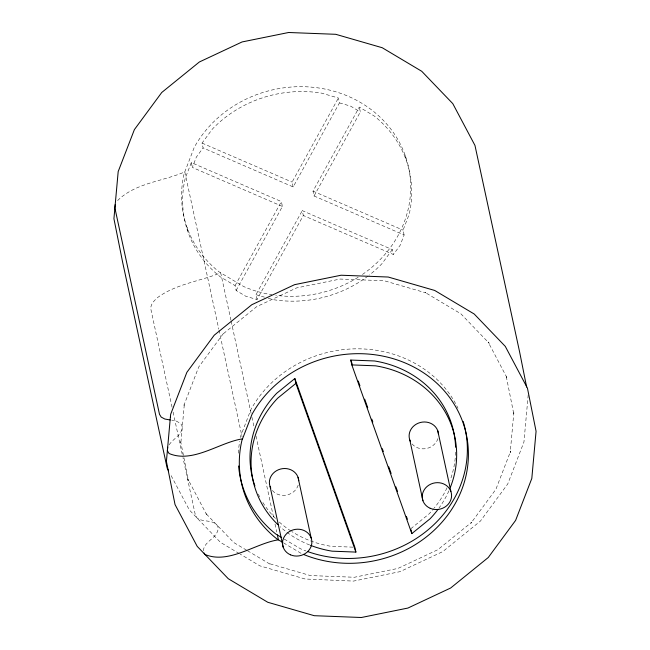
<?xml version="1.0" encoding="UTF-8"?>
<svg xmlns="http://www.w3.org/2000/svg" width="650" height="650" viewBox="0 0 650 650"><rect width="100%" height="100%" fill="white"/><g stroke="black" fill="none" stroke-linecap="round" stroke-linejoin="round"><path stroke-width="0.49" stroke-dasharray="3.25 2.44" d="M528.198 394.883L523.941 442.032L507.739 483.982L480.382 521.105L442.78 551.598L400.034 571.651L353.511 581.092L305.134 579.004L259.902 565.858L240.151 554.084M203.361 550.786C203.954 541.938 214.801 539.118 217.604 531.188A30.916 12.927 -19.6 0 0 216.084 524.144C210.649 519.651 202.686 522.21 197.104 518.05L195.406 515.247L182.967 457.714M236.121 290.485L282.417 206.44L281.369 201.581L191.303 162.581L185.218 178.344A115.009 104.325 -12.2 0 0 220.228 276.778L235.072 285.634L236.121 290.485L245.863 296.294L257.018 299.536L303.314 215.491L302.266 210.632L392.324 249.632L393.372 254.491L303.314 215.491M282.417 206.44L192.359 167.44L196.349 157.089L203.101 147.932L202.053 143.081L212.331 129.131A115.009 104.325 -12.2 0 1 321.401 93.096L338.398 98.028L339.454 102.887L293.158 186.932L203.101 147.932M404.113 234.983L403.065 230.132L409.151 214.362A115.009 104.325 -12.2 0 0 374.14 115.936L359.304 107.079L313.007 191.132L314.056 195.983L404.113 234.983L400.124 245.334L393.372 254.491M235.072 285.634L281.369 201.581M293.158 186.932L292.11 182.081L338.398 98.028M257.018 299.536L255.97 294.686L302.266 210.632M314.056 195.983L360.352 111.938L359.304 107.079M169.13 444.868C172.567 439.416 179.327 436.516 181.699 430.235A30.916 12.927 -19.6 0 0 180.172 423.191L176.101 421.013L171.738 420.152M392.324 249.632L382.046 263.583A115.009 104.325 -12.2 0 1 369.273 275.096M117.601 200.574C135.387 182.845 162.776 181.472 184.795 171.876L218.79 329.127M410.784 528.751L428.968 513.979A103.22 93.624 -12.2 0 0 433.623 508.763M352.861 547.154L331.077 546.317A103.22 93.624 -12.2 0 1 291.744 531.513M339.454 102.887L350.61 106.129L360.352 111.938M255.97 294.686L264.469 297.156M268.247 298.252L272.967 299.618A115.009 104.325 -12.2 0 0 368.461 275.722M202.053 143.081L292.11 182.081M313.007 191.132L403.065 230.132M284.213 539.053L300.438 548.73A115.009 104.325 -12.2 0 0 306.004 550.964M283.554 542.888L301.494 553.581M246.602 550.201L233.732 542.531L205.384 513.004L206.464 514.304L187.826 478.936L188.484 480.626L180.7 441.748L180.798 443.544L184.381 403.666L183.934 405.283L198.713 366.998L223.673 333.133L223.015 334.002L256.726 306.629L296.684 287.885L340.169 279.053L384.223 280.743L425.831 292.833L424.832 292.297L460.874 313.787L489.223 343.314L488.142 342.006L506.781 377.374L506.122 375.684L513.906 414.57L513.809 412.774L510.226 452.652L510.673 451.035L495.893 489.312L470.933 523.185L471.591 522.308L437.881 549.689L397.922 568.433L354.437 577.257L310.383 575.567L268.775 563.477L269.774 564.013L247.463 550.712M239.297 553.572L220.407 542.311L189.329 509.949L170.454 474.394M405.21 155.464L406.266 160.322M230.953 320.239L220.699 272.838C199.94 281.304 176.191 283.936 157.731 297.448C154.407 300.463 150.459 304.013 150.8 308.929L172.031 407.127M231.164 321.23L251.062 413.262M251.916 417.219L254.061 427.115M255.986 436.02L273.739 518.156M275.023 524.087L276.738 532.009M191.303 162.581L192.359 167.44M219.001 330.111L242.101 436.93M187.062 227.541L188.11 232.391M173.103 412.092L182.756 456.723M455.593 452.132A103.22 93.624 -12.2 0 1 455.317 457.08M455.227 458.063A103.22 93.624 -12.2 0 1 450.133 480.342M447.005 487.833A103.22 93.624 -12.2 0 1 434.265 507.991M290.908 530.969A103.22 93.624 -12.2 0 1 278.379 521.227M275.462 518.416A103.22 93.624 -12.2 0 1 262.559 501.987M259.634 496.795A103.22 93.624 -12.2 0 1 258.31 494.138M448.898 490.839A103.22 93.624 -12.2 0 1 438.969 508.089M309.627 544.976A103.22 93.624 -12.2 0 1 280.174 526.76M362.44 274.463A115.009 104.325 -12.2 0 0 371.174 109.59A115.009 104.325 -12.2 0 0 194.252 147.379L184.169 173.493A115.009 104.325 -12.2 0 0 219.18 271.928L243.766 286.585A115.009 104.325 -12.2 0 0 271.919 294.767M358.183 277.257A115.009 104.325 -12.2 0 1 275.811 295.327M238.371 453.204A115.009 104.325 -12.2 0 1 239.671 441.423M240.419 437.548A115.009 104.325 -12.2 0 1 240.849 435.638L250.932 409.524A115.009 104.325 -12.2 0 1 356.679 348.822A115.009 104.325 -12.2 0 1 457.998 408.265M298.188 485.119A14.747 13.374 -12.2 0 1 286.691 495.064A14.747 13.374 -12.2 0 1 272.269 490.384M437.913 438.587A14.747 13.374 -12.2 0 1 426.416 448.532A14.747 13.374 -12.2 0 1 411.986 443.844"/><path stroke-width="0.97" d="M115.237 204.498L114.888 207.976L159.494 414.286L161.2 417.089L164.832 419.031L170.146 419.965M167.716 447.216L167.367 450.694L169.073 453.497C192.863 463.686 219.846 442.138 242.523 438.872M310.554 545.342A103.22 93.624 -12.2 0 0 332.126 551.168L355.891 552.086L354.843 547.227L294.848 378.536L276.656 393.307A103.22 93.624 -12.2 0 0 254.922 485.981M294.848 378.536L295.896 383.394L277.704 398.166A103.22 93.624 -12.2 0 0 277.956 524.688M455.577 447.216A103.22 93.624 -12.2 0 0 374.546 360.969L350.781 360.059L351.829 364.91L411.832 533.601L430.016 518.83A103.22 93.624 -12.2 0 0 437.783 509.698M351.829 364.91L375.594 365.828A103.22 93.624 -12.2 0 1 450.466 487.094M281.653 537.526L275.86 534.064A115.009 104.325 -12.2 0 1 238.599 465.985M282.701 542.376L276.908 538.923A115.009 104.325 -12.2 0 1 241.898 440.489L251.981 414.375A115.009 104.325 -12.2 0 1 405.624 363.155A115.009 104.325 -12.2 0 1 456.365 501.483A115.009 104.325 -12.2 0 1 303.322 554.352M204.132 553.053L204.977 554.458C228.776 564.647 255.759 543.091 278.428 539.833L277.379 534.974M168.577 470.836L167.172 468.163L122.558 261.852L113.929 218.709L118.186 171.559L134.388 129.61L161.744 92.487L199.347 61.994L242.092 41.941L288.616 32.5L335.741 34.304L382.224 47.726L421.728 71.281L452.798 103.642L474.963 145.429L519.569 351.739L526.63 387.034M350.781 360.059L352.137 363.87M358.239 381.03L359.938 385.791M364.683 399.132L367.729 407.713M371.8 419.144L372.816 422.004M382.306 448.695L383.321 451.555M388.749 466.798L391.121 473.468M395.866 486.817L397.564 491.579M406.372 516.36L407.387 519.22M295.896 383.394L355.891 552.086M437.775 430.796L450.897 491.481M409.809 440.034L422.923 500.719M410.995 529.717L411.832 533.601M298.049 477.336L311.171 538.013M270.083 486.574L283.205 547.251M463.157 421.427A115.009 104.325 -12.2 0 1 428.35 529.596A115.009 104.325 -12.2 0 1 307.905 551.655M270.79 488.183A14.747 13.374 -12.2 0 1 280.507 469.056A14.747 13.374 -12.2 0 1 298.74 480.756M410.516 441.642A14.747 13.374 -12.2 0 1 420.225 422.524A14.747 13.374 -12.2 0 1 438.457 434.224M170.365 417.267L166.408 461.435L175.037 504.571L197.202 546.358L228.272 578.719L267.776 602.274L314.259 615.696L361.384 617.5L407.908 608.059L450.653 588.006L488.256 557.513L515.613 520.39L531.814 478.441L536.071 431.291L527.442 388.148L505.277 346.369L474.199 314.007L434.704 290.452L388.213 277.03L341.096 275.226L294.572 284.668L251.826 304.712L214.224 335.205L186.867 372.328L170.666 414.286L170.365 417.267M430.194 508.292A14.747 13.374 -12.2 0 0 451.579 494.902A14.747 13.374 -12.2 0 0 428.959 485.103A14.747 13.374 -12.2 0 0 430.194 508.292M290.477 554.824A14.747 13.374 -12.2 0 0 311.862 541.434A14.747 13.374 -12.2 0 0 289.234 531.643A14.747 13.374 -12.2 0 0 290.477 554.824"/></g></svg>
